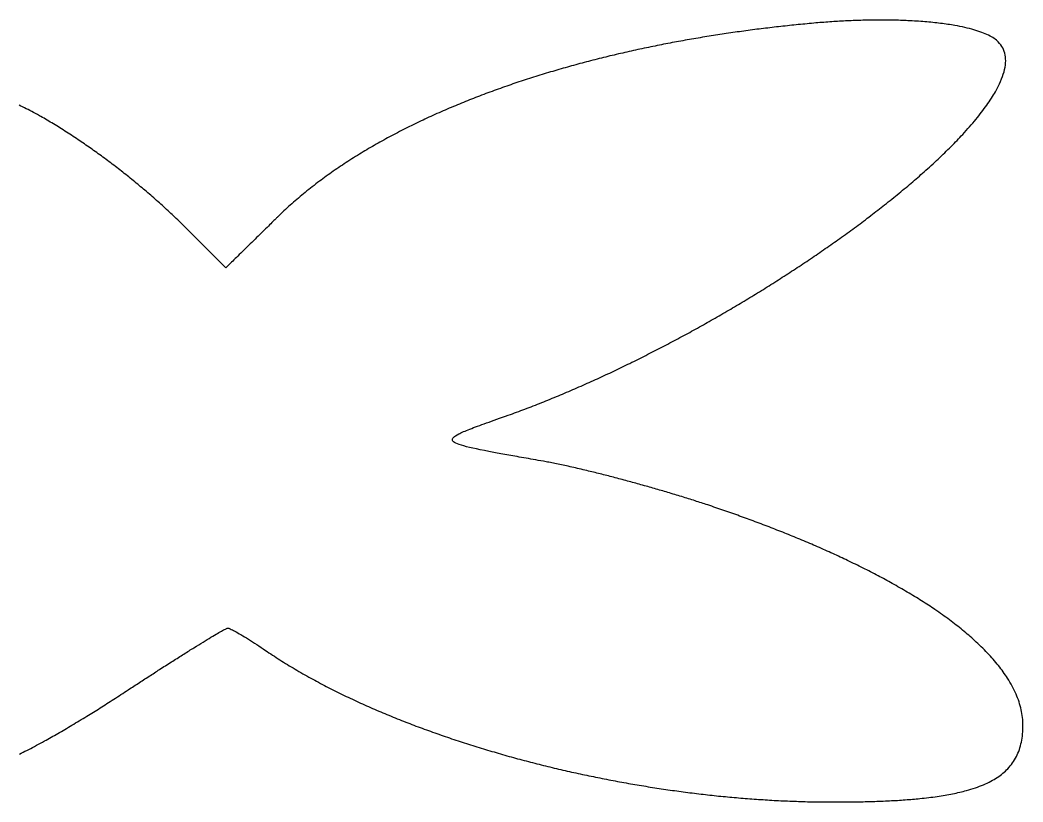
# Model space of a CAD drawing. Extents: x 0.02 to 4.09, y 0.02 to 2.58.
# Drawn here: x 2.036 to 4.089, y 0.978 to 2.578 of the extents above; entities that cross this region are included whole.
import ezdxf

# ---------------------------------------------------------------- set-up
doc = ezdxf.new("R2010")
doc.units = 0
doc.layers.add('LAYER_1', color=7, linetype='CONTINUOUS')

msp = doc.modelspace()

# ---------------------------------------------------------------- linework, layer by layer
at = {"layer": 'LAYER_1', "color": 7}
for points in [[(3.6606, 2.572), (3.6561, 2.5716), (3.6516, 2.5712), (3.6471, 2.5708), (3.6426, 2.5703), (3.638, 2.5699), (3.6335, 2.5694), (3.629, 2.569), (3.6246, 2.5686), (3.6201, 2.5681), (3.6156, 2.5676), (3.6111, 2.5672), (3.6066, 2.5667), (3.6022, 2.5662), (3.5977, 2.5657), (3.5932, 2.5652), (3.5888, 2.5647), (3.5843, 2.5642), (3.5799, 2.5637), (3.5754, 2.5632), (3.571, 2.5627), (3.5666, 2.5621), (3.5622, 2.5616), (3.5577, 2.5611), (3.5533, 2.5605)], [(3.7569, 2.5778), (3.753, 2.5777), (3.7492, 2.5775), (3.7453, 2.5774), (3.7414, 2.5773), (3.7374, 2.5771), (3.7335, 2.5769), (3.7295, 2.5767), (3.7256, 2.5766), (3.7216, 2.5764), (3.7176, 2.5761), (3.7136, 2.5759), (3.7096, 2.5757), (3.7056, 2.5754), (3.7015, 2.5752), (3.6975, 2.5749), (3.6934, 2.5746), (3.6894, 2.5743), (3.6853, 2.574), (3.6812, 2.5737), (3.6771, 2.5734), (3.673, 2.5731), (3.6689, 2.5727), (3.6648, 2.5724), (3.6606, 2.572)], [(3.8534, 2.5771), (3.8496, 2.5773), (3.8458, 2.5775), (3.842, 2.5776), (3.8382, 2.5777), (3.8343, 2.5779), (3.8304, 2.578), (3.8265, 2.5781), (3.8226, 2.5781), (3.8187, 2.5782), (3.8147, 2.5783), (3.8107, 2.5783), (3.8067, 2.5784), (3.8026, 2.5784), (3.7986, 2.5784), (3.7945, 2.5784), (3.7904, 2.5784), (3.7863, 2.5783), (3.7822, 2.5783), (3.778, 2.5782), (3.7738, 2.5782), (3.7696, 2.5781), (3.7654, 2.578), (3.7612, 2.5779), (3.7569, 2.5778)], [(3.9493, 2.5672), (3.9458, 2.5678), (3.9423, 2.5684), (3.9387, 2.569), (3.9351, 2.5695), (3.9314, 2.5701), (3.9277, 2.5706), (3.9239, 2.5711), (3.9201, 2.5716), (3.9163, 2.5721), (3.9124, 2.5725), (3.9084, 2.573), (3.9044, 2.5734), (3.9004, 2.5738), (3.8963, 2.5742), (3.8922, 2.5745), (3.8881, 2.5749), (3.8839, 2.5752), (3.8796, 2.5756), (3.8753, 2.5759), (3.871, 2.5761), (3.8667, 2.5764), (3.8623, 2.5767), (3.8578, 2.5769), (3.8534, 2.5771)], [(4.0384, 2.5337), (4.0365, 2.5355), (4.0344, 2.5372), (4.0322, 2.539), (4.0297, 2.5407), (4.0272, 2.5424), (4.0244, 2.544), (4.0215, 2.5456), (4.0184, 2.5472), (4.0152, 2.5487), (4.0118, 2.5502), (4.0082, 2.5516), (4.0046, 2.5531), (4.0007, 2.5544), (3.9967, 2.5558), (3.9926, 2.5571), (3.9883, 2.5584), (3.9839, 2.5596), (3.9794, 2.5608), (3.9747, 2.562), (3.9698, 2.5631), (3.9649, 2.5642), (3.9598, 2.5652), (3.9546, 2.5663), (3.9493, 2.5672)], [(3.5533, 2.5605), (3.5488, 2.56), (3.5443, 2.5594), (3.5398, 2.5588), (3.5353, 2.5582), (3.5308, 2.5576), (3.5263, 2.557), (3.5218, 2.5564), (3.5174, 2.5558), (3.5129, 2.5552), (3.5084, 2.5546), (3.504, 2.554), (3.4995, 2.5533), (3.4951, 2.5527), (3.4906, 2.5521), (3.4862, 2.5514), (3.4817, 2.5507), (3.4773, 2.5501), (3.4729, 2.5494), (3.4685, 2.5487), (3.4641, 2.5481), (3.4597, 2.5474), (3.4553, 2.5467), (3.4509, 2.546), (3.4465, 2.5453)], [(3.3403, 2.5261), (3.3358, 2.5252), (3.3314, 2.5243), (3.3269, 2.5234), (3.3224, 2.5225), (3.318, 2.5215), (3.3136, 2.5206), (3.3091, 2.5197), (3.3047, 2.5187), (3.3003, 2.5178), (3.2959, 2.5168), (3.2915, 2.5158), (3.2871, 2.5149), (3.2827, 2.5139), (3.2783, 2.5129), (3.2739, 2.5119), (3.2696, 2.5109), (3.2652, 2.5099), (3.2609, 2.5089), (3.2565, 2.5079), (3.2522, 2.5068), (3.2479, 2.5058), (3.2436, 2.5048), (3.2392, 2.5037), (3.2349, 2.5027)], [(3.4465, 2.5453), (3.442, 2.5446), (3.4375, 2.5438), (3.433, 2.5431), (3.4285, 2.5423), (3.4241, 2.5416), (3.4196, 2.5408), (3.4151, 2.5401), (3.4107, 2.5393), (3.4062, 2.5385), (3.4018, 2.5377), (3.3974, 2.5369), (3.3929, 2.5361), (3.3885, 2.5353), (3.3841, 2.5345), (3.3797, 2.5337), (3.3753, 2.5329), (3.3709, 2.5321), (3.3665, 2.5312), (3.3621, 2.5304), (3.3577, 2.5296), (3.3534, 2.5287), (3.349, 2.5278), (3.3447, 2.527), (3.3403, 2.5261)], [(4.0324, 2.4316), (4.0354, 2.4371), (4.0382, 2.4424), (4.0407, 2.4476), (4.0431, 2.4528), (4.0452, 2.4578), (4.0471, 2.4628), (4.0487, 2.4677), (4.0501, 2.4724), (4.0513, 2.4771), (4.0522, 2.4817), (4.0529, 2.4861), (4.0533, 2.4905), (4.0535, 2.4947), (4.0534, 2.4989), (4.0531, 2.5029), (4.0525, 2.5068), (4.0517, 2.5106), (4.0506, 2.5142), (4.0493, 2.5178), (4.0476, 2.5212), (4.0457, 2.5245), (4.0436, 2.5277), (4.0411, 2.5307), (4.0384, 2.5337)], [(3.2349, 2.5027), (3.2305, 2.5016), (3.2261, 2.5005), (3.2216, 2.4994), (3.2172, 2.4983), (3.2128, 2.4972), (3.2084, 2.496), (3.204, 2.4949), (3.1996, 2.4938), (3.1953, 2.4926), (3.1909, 2.4915), (3.1865, 2.4903), (3.1822, 2.4892), (3.1779, 2.488), (3.1735, 2.4868), (3.1692, 2.4856), (3.1649, 2.4845), (3.1606, 2.4833), (3.1563, 2.4821), (3.152, 2.4808), (3.1477, 2.4796), (3.1435, 2.4784), (3.1392, 2.4772), (3.135, 2.4759), (3.1307, 2.4747)], [(3.1307, 2.4747), (3.1263, 2.4734), (3.1219, 2.4721), (3.1176, 2.4708), (3.1132, 2.4695), (3.1088, 2.4682), (3.1045, 2.4668), (3.1001, 2.4655), (3.0958, 2.4641), (3.0915, 2.4628), (3.0872, 2.4614), (3.0829, 2.4601), (3.0786, 2.4587), (3.0743, 2.4573), (3.0701, 2.4559), (3.0658, 2.4545), (3.0616, 2.4531), (3.0573, 2.4517), (3.0531, 2.4503), (3.0489, 2.4489), (3.0447, 2.4475), (3.0405, 2.446), (3.0363, 2.4446), (3.0321, 2.4432), (3.028, 2.4417)], [(3.028, 2.4417), (3.0236, 2.4402), (3.0193, 2.4386), (3.015, 2.4371), (3.0107, 2.4356), (3.0064, 2.434), (3.0021, 2.4324), (2.9979, 2.4309), (2.9936, 2.4293), (2.9894, 2.4277), (2.9851, 2.4261), (2.9809, 2.4245), (2.9767, 2.4229), (2.9725, 2.4213), (2.9683, 2.4197), (2.9642, 2.4181), (2.96, 2.4164), (2.9559, 2.4148), (2.9517, 2.4131), (2.9476, 2.4115), (2.9435, 2.4098), (2.9394, 2.4082), (2.9353, 2.4065), (2.9313, 2.4048), (2.9272, 2.4031)], [(3.9656, 2.3444), (3.9692, 2.3483), (3.9727, 2.3522), (3.9762, 2.3561), (3.9796, 2.3599), (3.9829, 2.3638), (3.9862, 2.3676), (3.9894, 2.3713), (3.9925, 2.3751), (3.9955, 2.3788), (3.9985, 2.3826), (4.0014, 2.3862), (4.0042, 2.3899), (4.007, 2.3935), (4.0097, 2.3971), (4.0123, 2.4007), (4.0148, 2.4043), (4.0173, 2.4078), (4.0197, 2.4113), (4.022, 2.4147), (4.0242, 2.4182), (4.0264, 2.4216), (4.0285, 2.425), (4.0305, 2.4283), (4.0324, 2.4316)], [(2.0756, 2.3826), (2.0717, 2.3847), (2.0678, 2.3869), (2.0639, 2.389), (2.06, 2.391), (2.0562, 2.393), (2.0524, 2.395), (2.0487, 2.3969), (2.045, 2.3988), (2.0413, 2.4006), (2.0376, 2.4024), (2.034, 2.4041)], [(2.9272, 2.4031), (2.923, 2.4013), (2.9187, 2.3995), (2.9145, 2.3977), (2.9103, 2.3959), (2.9061, 2.3941), (2.9019, 2.3923), (2.8977, 2.3905), (2.8936, 2.3886), (2.8894, 2.3868), (2.8853, 2.3849), (2.8812, 2.3831), (2.8771, 2.3812), (2.873, 2.3793), (2.8689, 2.3775), (2.8649, 2.3756), (2.8609, 2.3737), (2.8568, 2.3718), (2.8528, 2.3699), (2.8488, 2.3679), (2.8449, 2.366), (2.8409, 2.3641), (2.8369, 2.3621), (2.833, 2.3602), (2.8291, 2.3582)], [(2.1552, 2.3334), (2.1517, 2.3357), (2.1483, 2.338), (2.1449, 2.3402), (2.1415, 2.3425), (2.1381, 2.3447), (2.1347, 2.3469), (2.1313, 2.3491), (2.1279, 2.3512), (2.1245, 2.3534), (2.1212, 2.3555), (2.1178, 2.3576), (2.1145, 2.3596), (2.1112, 2.3617), (2.1079, 2.3637), (2.1046, 2.3657), (2.1013, 2.3677), (2.098, 2.3696), (2.0948, 2.3716), (2.0916, 2.3735), (2.0883, 2.3753), (2.0851, 2.3772), (2.0819, 2.379), (2.0788, 2.3808), (2.0756, 2.3826)], [(2.8291, 2.3582), (2.8249, 2.3562), (2.8208, 2.3541), (2.8167, 2.352), (2.8126, 2.3499), (2.8086, 2.3478), (2.8045, 2.3457), (2.8005, 2.3435), (2.7965, 2.3414), (2.7925, 2.3392), (2.7885, 2.3371), (2.7845, 2.3349), (2.7806, 2.3328), (2.7767, 2.3306), (2.7727, 2.3284), (2.7688, 2.3262), (2.765, 2.324), (2.7611, 2.3218), (2.7573, 2.3196), (2.7534, 2.3174), (2.7496, 2.3152), (2.7459, 2.3129), (2.7421, 2.3107), (2.7383, 2.3084), (2.7346, 2.3062)], [(3.8866, 2.2676), (3.8903, 2.2709), (3.894, 2.2742), (3.8976, 2.2775), (3.9012, 2.2808), (3.9048, 2.2841), (3.9083, 2.2874), (3.9118, 2.2906), (3.9153, 2.2939), (3.9187, 2.2971), (3.9221, 2.3003), (3.9255, 2.3036), (3.9288, 2.3068), (3.932, 2.31), (3.9353, 2.3131), (3.9385, 2.3163), (3.9417, 2.3195), (3.9448, 2.3226), (3.9479, 2.3258), (3.9509, 2.3289), (3.9539, 2.332), (3.9569, 2.3351), (3.9598, 2.3382), (3.9627, 2.3413), (3.9656, 2.3444)], [(2.2311, 2.2787), (2.2279, 2.2811), (2.2248, 2.2835), (2.2216, 2.2859), (2.2184, 2.2883), (2.2152, 2.2907), (2.2121, 2.2931), (2.2089, 2.2954), (2.2057, 2.2978), (2.2025, 2.3001), (2.1994, 2.3024), (2.1962, 2.3047), (2.193, 2.307), (2.1899, 2.3093), (2.1867, 2.3115), (2.1835, 2.3138), (2.1804, 2.316), (2.1772, 2.3182), (2.174, 2.3204), (2.1709, 2.3226), (2.1677, 2.3248), (2.1646, 2.327), (2.1614, 2.3291), (2.1583, 2.3313), (2.1552, 2.3334)], [(2.7346, 2.3062), (2.7306, 2.3037), (2.7267, 2.3013), (2.7228, 2.2989), (2.7189, 2.2964), (2.715, 2.294), (2.7111, 2.2915), (2.7073, 2.289), (2.7035, 2.2865), (2.6997, 2.284), (2.6959, 2.2816), (2.6921, 2.279), (2.6884, 2.2765), (2.6847, 2.274), (2.681, 2.2715), (2.6773, 2.2689), (2.6737, 2.2664), (2.67, 2.2638), (2.6664, 2.2612), (2.6628, 2.2587), (2.6593, 2.2561), (2.6557, 2.2535), (2.6522, 2.2509), (2.6487, 2.2483), (2.6452, 2.2457)], [(2.3036, 2.2197), (2.3007, 2.2222), (2.2978, 2.2247), (2.2948, 2.2273), (2.2918, 2.2298), (2.2889, 2.2323), (2.2859, 2.2348), (2.2829, 2.2373), (2.2799, 2.2398), (2.2769, 2.2423), (2.2739, 2.2448), (2.2708, 2.2472), (2.2678, 2.2497), (2.2648, 2.2522), (2.2617, 2.2546), (2.2587, 2.2571), (2.2557, 2.2595), (2.2526, 2.2619), (2.2495, 2.2644), (2.2465, 2.2668), (2.2434, 2.2692), (2.2403, 2.2716), (2.2373, 2.274), (2.2342, 2.2763), (2.2311, 2.2787)], [(3.802, 2.1971), (3.8058, 2.2001), (3.8096, 2.2031), (3.8133, 2.2061), (3.817, 2.209), (3.8207, 2.212), (3.8244, 2.215), (3.8281, 2.2179), (3.8317, 2.2209), (3.8353, 2.2239), (3.8389, 2.2268), (3.8425, 2.2298), (3.846, 2.2327), (3.8495, 2.2356), (3.853, 2.2386), (3.8565, 2.2415), (3.8599, 2.2444), (3.8634, 2.2474), (3.8668, 2.2503), (3.8701, 2.2532), (3.8735, 2.2561), (3.8768, 2.259), (3.8801, 2.2619), (3.8834, 2.2648), (3.8866, 2.2676)], [(2.6452, 2.2457), (2.6415, 2.2428), (2.6379, 2.24), (2.6342, 2.2372), (2.6306, 2.2343), (2.627, 2.2315), (2.6234, 2.2286), (2.6198, 2.2257), (2.6163, 2.2228), (2.6128, 2.2199), (2.6093, 2.217), (2.6059, 2.2141), (2.6024, 2.2112), (2.599, 2.2083), (2.5957, 2.2053), (2.5923, 2.2024), (2.589, 2.1994), (2.5857, 2.1965), (2.5824, 2.1935), (2.5792, 2.1905), (2.576, 2.1875), (2.5728, 2.1845), (2.5696, 2.1815), (2.5665, 2.1784), (2.5634, 2.1754)], [(2.3723, 2.1561), (2.3696, 2.1587), (2.3669, 2.1614), (2.3642, 2.1641), (2.3615, 2.1667), (2.3587, 2.1694), (2.3559, 2.1721), (2.3532, 2.1747), (2.3504, 2.1774), (2.3476, 2.18), (2.3447, 2.1827), (2.3419, 2.1854), (2.339, 2.188), (2.3361, 2.1907), (2.3333, 2.1933), (2.3304, 2.196), (2.3274, 2.1986), (2.3245, 2.2013), (2.3216, 2.2039), (2.3186, 2.2065), (2.3156, 2.2092), (2.3127, 2.2118), (2.3097, 2.2144), (2.3067, 2.217), (2.3036, 2.2197)], [(3.7138, 2.1312), (3.7177, 2.1339), (3.7215, 2.1367), (3.7254, 2.1394), (3.7292, 2.1422), (3.733, 2.1449), (3.7368, 2.1477), (3.7405, 2.1505), (3.7443, 2.1532), (3.748, 2.156), (3.7517, 2.1587), (3.7554, 2.1615), (3.7591, 2.1642), (3.7628, 2.167), (3.7664, 2.1697), (3.7701, 2.1725), (3.7737, 2.1752), (3.7773, 2.178), (3.7809, 2.1807), (3.7844, 2.1835), (3.788, 2.1862), (3.7915, 2.1889), (3.795, 2.1917), (3.7985, 2.1944), (3.802, 2.1971)], [(2.4148, 2.1136), (2.4121, 2.1163), (2.4095, 2.1189), (2.4068, 2.1215), (2.4042, 2.1241), (2.4017, 2.1267), (2.3992, 2.1292), (2.3967, 2.1317), (2.3943, 2.1341), (2.392, 2.1364), (2.3897, 2.1386), (2.3876, 2.1408), (2.3855, 2.1428), (2.3836, 2.1447), (2.3818, 2.1466), (2.3801, 2.1482), (2.3786, 2.1498), (2.3772, 2.1512), (2.3759, 2.1524), (2.3748, 2.1535), (2.3739, 2.1544), (2.3732, 2.1551), (2.3727, 2.1556), (2.3724, 2.156), (2.3723, 2.1561)], [(2.5103, 2.1233), (2.507, 2.12), (2.5037, 2.1168), (2.5004, 2.1136), (2.4972, 2.1104), (2.494, 2.1072), (2.4909, 2.1041), (2.4878, 2.1011), (2.4848, 2.0982), (2.4819, 2.0953), (2.4791, 2.0926), (2.4764, 2.09), (2.4739, 2.0874), (2.4714, 2.0851), (2.4692, 2.0828), (2.4671, 2.0808), (2.4651, 2.0789), (2.4634, 2.0772), (2.4618, 2.0756), (2.4605, 2.0743), (2.4594, 2.0732), (2.4585, 2.0723), (2.4578, 2.0717), (2.4574, 2.0713), (2.4573, 2.0711)], [(3.623, 2.0689), (3.6269, 2.0715), (3.6308, 2.0741), (3.6347, 2.0767), (3.6386, 2.0793), (3.6424, 2.0819), (3.6463, 2.0844), (3.6502, 2.087), (3.654, 2.0896), (3.6578, 2.0922), (3.6617, 2.0948), (3.6655, 2.0974), (3.6693, 2.1), (3.673, 2.1026), (3.6768, 2.1052), (3.6806, 2.1078), (3.6843, 2.1104), (3.6881, 2.113), (3.6918, 2.1156), (3.6955, 2.1182), (3.6992, 2.1208), (3.7029, 2.1234), (3.7065, 2.126), (3.7102, 2.1286), (3.7138, 2.1312)], [(2.4573, 2.0711), (2.4572, 2.0713), (2.4568, 2.0716), (2.4563, 2.0721), (2.4556, 2.0728), (2.4547, 2.0737), (2.4536, 2.0748), (2.4524, 2.076), (2.451, 2.0774), (2.4494, 2.079), (2.4477, 2.0807), (2.4459, 2.0825), (2.444, 2.0844), (2.4419, 2.0865), (2.4398, 2.0886), (2.4376, 2.0908), (2.4352, 2.0932), (2.4328, 2.0956), (2.4304, 2.098), (2.4279, 2.1005), (2.4253, 2.1031), (2.4227, 2.1057), (2.4201, 2.1083), (2.4174, 2.111), (2.4148, 2.1136)], [(3.5298, 2.0101), (3.5338, 2.0126), (3.5378, 2.015), (3.5417, 2.0174), (3.5457, 2.0198), (3.5496, 2.0223), (3.5536, 2.0247), (3.5575, 2.0271), (3.5614, 2.0296), (3.5653, 2.032), (3.5692, 2.0345), (3.5731, 2.0369), (3.577, 2.0394), (3.5809, 2.0418), (3.5848, 2.0443), (3.5886, 2.0467), (3.5925, 2.0492), (3.5963, 2.0517), (3.6002, 2.0541), (3.604, 2.0566), (3.6078, 2.0591), (3.6116, 2.0615), (3.6154, 2.064), (3.6192, 2.0665), (3.623, 2.0689)], [(3.4347, 1.9546), (3.4388, 1.9569), (3.4428, 1.9592), (3.4468, 1.9614), (3.4508, 1.9637), (3.4548, 1.966), (3.4588, 1.9683), (3.4628, 1.9706), (3.4668, 1.9729), (3.4708, 1.9752), (3.4748, 1.9775), (3.4788, 1.9798), (3.4827, 1.9821), (3.4867, 1.9844), (3.4906, 1.9867), (3.4946, 1.9891), (3.4985, 1.9914), (3.5025, 1.9937), (3.5064, 1.9961), (3.5103, 1.9984), (3.5142, 2.0007), (3.5182, 2.0031), (3.5221, 2.0054), (3.526, 2.0078), (3.5298, 2.0101)], [(3.3377, 1.9025), (3.3418, 1.9046), (3.3459, 1.9067), (3.35, 1.9088), (3.354, 1.9109), (3.3581, 1.9131), (3.3622, 1.9152), (3.3662, 1.9173), (3.3703, 1.9195), (3.3744, 1.9217), (3.3784, 1.9238), (3.3825, 1.926), (3.3865, 1.9282), (3.3905, 1.9303), (3.3946, 1.9325), (3.3986, 1.9347), (3.4026, 1.9369), (3.4067, 1.9391), (3.4107, 1.9413), (3.4147, 1.9435), (3.4187, 1.9457), (3.4227, 1.9479), (3.4267, 1.9502), (3.4307, 1.9524), (3.4347, 1.9546)], [(3.2389, 1.8539), (3.243, 1.8558), (3.2471, 1.8578), (3.2513, 1.8597), (3.2554, 1.8617), (3.2595, 1.8637), (3.2637, 1.8656), (3.2678, 1.8676), (3.2719, 1.8696), (3.2761, 1.8716), (3.2802, 1.8736), (3.2843, 1.8756), (3.2884, 1.8777), (3.2925, 1.8797), (3.2967, 1.8817), (3.3008, 1.8838), (3.3049, 1.8858), (3.309, 1.8879), (3.3131, 1.8899), (3.3172, 1.892), (3.3213, 1.8941), (3.3254, 1.8962), (3.3295, 1.8983), (3.3336, 1.9004), (3.3377, 1.9025)], [(3.1381, 1.8093), (3.1423, 1.8111), (3.1465, 1.8128), (3.1507, 1.8146), (3.1549, 1.8164), (3.1591, 1.8182), (3.1633, 1.82), (3.1675, 1.8218), (3.1717, 1.8236), (3.1759, 1.8254), (3.1801, 1.8273), (3.1843, 1.8291), (3.1885, 1.831), (3.1927, 1.8328), (3.1969, 1.8347), (3.2011, 1.8366), (3.2053, 1.8385), (3.2095, 1.8404), (3.2137, 1.8423), (3.2179, 1.8442), (3.2221, 1.8461), (3.2263, 1.848), (3.2305, 1.85), (3.2347, 1.8519), (3.2389, 1.8539)], [(3.0355, 1.7695), (3.0397, 1.771), (3.044, 1.7725), (3.0482, 1.7741), (3.0525, 1.7757), (3.0567, 1.7772), (3.061, 1.7788), (3.0652, 1.7804), (3.0695, 1.782), (3.0738, 1.7836), (3.0781, 1.7853), (3.0823, 1.7869), (3.0866, 1.7886), (3.0909, 1.7903), (3.0952, 1.7919), (3.0995, 1.7936), (3.1038, 1.7953), (3.108, 1.797), (3.1123, 1.7988), (3.1166, 1.8005), (3.1209, 1.8022), (3.1252, 1.804), (3.1295, 1.8058), (3.1338, 1.8075), (3.1381, 1.8093)], [(2.9339, 1.7311), (2.9362, 1.7322), (2.9386, 1.7334), (2.9412, 1.7346), (2.944, 1.7358), (2.947, 1.7371), (2.9502, 1.7384), (2.9535, 1.7397), (2.957, 1.7411), (2.9607, 1.7425), (2.9645, 1.744), (2.9685, 1.7455), (2.9727, 1.747), (2.977, 1.7486), (2.9816, 1.7502), (2.9862, 1.7519), (2.9911, 1.7536), (2.9961, 1.7554), (3.0012, 1.7573), (3.0065, 1.7592), (3.012, 1.7611), (3.0176, 1.7631), (3.0234, 1.7652), (3.0294, 1.7673), (3.0355, 1.7695)], [(3.0057, 1.6933), (2.9958, 1.6952), (2.9866, 1.6969), (2.978, 1.6987), (2.9701, 1.7003), (2.9627, 1.7019), (2.956, 1.7035), (2.9499, 1.705), (2.9443, 1.7065), (2.9394, 1.7079), (2.9351, 1.7094), (2.9314, 1.7108), (2.9282, 1.7122), (2.9256, 1.7136), (2.9236, 1.715), (2.9222, 1.7165), (2.9213, 1.7179), (2.921, 1.7194), (2.9213, 1.7209), (2.922, 1.7225), (2.9233, 1.7241), (2.9252, 1.7257), (2.9276, 1.7274), (2.9305, 1.7292), (2.9339, 1.7311)], [(3.1127, 1.6741), (3.1073, 1.6751), (3.102, 1.676), (3.0968, 1.6769), (3.0916, 1.6778), (3.0866, 1.6787), (3.0816, 1.6796), (3.0767, 1.6805), (3.0719, 1.6814), (3.0672, 1.6822), (3.0625, 1.683), (3.058, 1.6838), (3.0535, 1.6846), (3.0491, 1.6854), (3.0447, 1.6862), (3.0405, 1.687), (3.0363, 1.6877), (3.0322, 1.6884), (3.0282, 1.6892), (3.0242, 1.6899), (3.0204, 1.6906), (3.0166, 1.6913), (3.0129, 1.692), (3.0093, 1.6926), (3.0057, 1.6933)], [(3.1964, 1.656), (3.1924, 1.657), (3.1885, 1.6579), (3.1846, 1.6588), (3.1807, 1.6597), (3.1769, 1.6606), (3.1731, 1.6615), (3.1693, 1.6624), (3.1656, 1.6632), (3.1619, 1.664), (3.1583, 1.6648), (3.1547, 1.6656), (3.1511, 1.6664), (3.1476, 1.6672), (3.1442, 1.6679), (3.1408, 1.6686), (3.1374, 1.6693), (3.1341, 1.67), (3.1309, 1.6706), (3.1277, 1.6713), (3.1246, 1.6719), (3.1215, 1.6725), (3.1185, 1.673), (3.1155, 1.6736), (3.1127, 1.6741)], [(3.2794, 1.6347), (3.2758, 1.6357), (3.2723, 1.6367), (3.2687, 1.6376), (3.2651, 1.6386), (3.2616, 1.6395), (3.258, 1.6404), (3.2545, 1.6414), (3.2509, 1.6423), (3.2474, 1.6432), (3.2439, 1.6441), (3.2404, 1.645), (3.2369, 1.6459), (3.2335, 1.6468), (3.23, 1.6477), (3.2266, 1.6486), (3.2232, 1.6494), (3.2198, 1.6503), (3.2164, 1.6511), (3.213, 1.652), (3.2096, 1.6528), (3.2063, 1.6536), (3.203, 1.6544), (3.1997, 1.6552), (3.1964, 1.656)], [(3.3618, 1.6113), (3.3585, 1.6123), (3.3551, 1.6133), (3.3517, 1.6143), (3.3483, 1.6153), (3.3448, 1.6163), (3.3414, 1.6173), (3.338, 1.6183), (3.3346, 1.6193), (3.3311, 1.6203), (3.3277, 1.6213), (3.3242, 1.6223), (3.3208, 1.6233), (3.3173, 1.6242), (3.3139, 1.6252), (3.3104, 1.6262), (3.307, 1.6271), (3.3035, 1.6281), (3.3001, 1.6291), (3.2966, 1.63), (3.2932, 1.631), (3.2897, 1.6319), (3.2863, 1.6329), (3.2828, 1.6338), (3.2794, 1.6347)], [(3.4436, 1.5857), (3.4405, 1.5867), (3.4373, 1.5878), (3.4341, 1.5888), (3.4308, 1.5899), (3.4276, 1.591), (3.4243, 1.592), (3.421, 1.5931), (3.4177, 1.5942), (3.4143, 1.5952), (3.4109, 1.5963), (3.4075, 1.5974), (3.4041, 1.5984), (3.4007, 1.5995), (3.3972, 1.6006), (3.3938, 1.6017), (3.3903, 1.6027), (3.3868, 1.6038), (3.3833, 1.6049), (3.3797, 1.606), (3.3762, 1.607), (3.3726, 1.6081), (3.369, 1.6092), (3.3654, 1.6103), (3.3618, 1.6113)], [(3.5405, 1.5515), (3.5366, 1.553), (3.5327, 1.5544), (3.5288, 1.5558), (3.5248, 1.5573), (3.5209, 1.5587), (3.5169, 1.5602), (3.513, 1.5616), (3.509, 1.563), (3.505, 1.5645), (3.501, 1.5659), (3.497, 1.5673), (3.4929, 1.5687), (3.4889, 1.5702), (3.4848, 1.5716), (3.4808, 1.573), (3.4767, 1.5744), (3.4726, 1.5758), (3.4685, 1.5772), (3.4644, 1.5787), (3.4602, 1.5801), (3.4561, 1.5815), (3.4519, 1.5829), (3.4478, 1.5843), (3.4436, 1.5857)], [(3.6361, 1.5139), (3.6323, 1.5155), (3.6284, 1.517), (3.6246, 1.5186), (3.6207, 1.5202), (3.6168, 1.5218), (3.6129, 1.5234), (3.609, 1.525), (3.6051, 1.5265), (3.6012, 1.5281), (3.5972, 1.5297), (3.5933, 1.5313), (3.5893, 1.5328), (3.5853, 1.5344), (3.5813, 1.536), (3.5773, 1.5375), (3.5733, 1.5391), (3.5692, 1.5407), (3.5652, 1.5422), (3.5611, 1.5438), (3.557, 1.5453), (3.5529, 1.5469), (3.5488, 1.5484), (3.5446, 1.55), (3.5405, 1.5515)], [(3.7299, 1.4721), (3.7262, 1.4738), (3.7225, 1.4756), (3.7187, 1.4773), (3.7149, 1.4791), (3.7112, 1.4809), (3.7074, 1.4826), (3.7035, 1.4844), (3.6997, 1.4861), (3.6959, 1.4879), (3.692, 1.4896), (3.6881, 1.4914), (3.6842, 1.4931), (3.6803, 1.4948), (3.6764, 1.4966), (3.6724, 1.4983), (3.6684, 1.5001), (3.6645, 1.5018), (3.6604, 1.5035), (3.6564, 1.5052), (3.6524, 1.507), (3.6483, 1.5087), (3.6443, 1.5104), (3.6402, 1.5121), (3.6361, 1.5139)], [(3.8213, 1.4251), (3.8177, 1.4271), (3.8141, 1.429), (3.8105, 1.431), (3.8069, 1.433), (3.8032, 1.4349), (3.7996, 1.4369), (3.7959, 1.4389), (3.7922, 1.4408), (3.7884, 1.4428), (3.7847, 1.4448), (3.7809, 1.4467), (3.7771, 1.4487), (3.7733, 1.4506), (3.7695, 1.4526), (3.7656, 1.4546), (3.7617, 1.4565), (3.7578, 1.4585), (3.7539, 1.4604), (3.7499, 1.4624), (3.746, 1.4643), (3.742, 1.4662), (3.738, 1.4682), (3.7339, 1.4701), (3.7299, 1.4721)], [(3.9088, 1.3714), (3.9055, 1.3737), (3.9021, 1.3759), (3.8987, 1.3782), (3.8953, 1.3804), (3.8919, 1.3827), (3.8884, 1.3849), (3.8849, 1.3871), (3.8814, 1.3894), (3.8779, 1.3916), (3.8743, 1.3939), (3.8707, 1.3961), (3.867, 1.3983), (3.8634, 1.4006), (3.8597, 1.4028), (3.856, 1.4051), (3.8522, 1.4073), (3.8485, 1.4095), (3.8446, 1.4117), (3.8408, 1.414), (3.837, 1.4162), (3.8331, 1.4184), (3.8292, 1.4206), (3.8252, 1.4229), (3.8213, 1.4251)], [(3.9898, 1.3084), (3.9869, 1.311), (3.9839, 1.3136), (3.9809, 1.3163), (3.9779, 1.3189), (3.9748, 1.3215), (3.9717, 1.3242), (3.9686, 1.3268), (3.9654, 1.3294), (3.9621, 1.332), (3.9588, 1.3347), (3.9555, 1.3373), (3.9522, 1.3399), (3.9488, 1.3426), (3.9453, 1.3452), (3.9419, 1.3478), (3.9383, 1.3504), (3.9348, 1.3531), (3.9312, 1.3557), (3.9276, 1.3583), (3.9239, 1.3609), (3.9202, 1.3636), (3.9164, 1.3662), (3.9126, 1.3688), (3.9088, 1.3714)], [(2.3921, 1.2935), (2.3969, 1.2965), (2.4017, 1.2994), (2.4063, 1.3023), (2.4107, 1.305), (2.415, 1.3076), (2.4191, 1.3101), (2.4231, 1.3125), (2.4269, 1.3148), (2.4305, 1.317), (2.434, 1.319), (2.4372, 1.321), (2.4403, 1.3228), (2.4432, 1.3244), (2.4459, 1.326), (2.4484, 1.3274), (2.4507, 1.3286), (2.4528, 1.3298), (2.4546, 1.3308), (2.4563, 1.3316), (2.4577, 1.3323), (2.4589, 1.3329), (2.4599, 1.3332), (2.4607, 1.3335), (2.4612, 1.3336)], [(2.4612, 1.3336), (2.4621, 1.3335), (2.4632, 1.3332), (2.4647, 1.3326), (2.4664, 1.3319), (2.4684, 1.331), (2.4706, 1.33), (2.4731, 1.3287), (2.4757, 1.3273), (2.4786, 1.3258), (2.4817, 1.3241), (2.4849, 1.3222), (2.4883, 1.3202), (2.4919, 1.3181), (2.4956, 1.3158), (2.4995, 1.3135), (2.5035, 1.311), (2.5076, 1.3084), (2.5117, 1.3057), (2.516, 1.303), (2.5204, 1.3001), (2.5248, 1.2972), (2.5293, 1.2942), (2.5338, 1.2912), (2.5384, 1.2881)], [(2.3245, 1.2507), (2.3276, 1.2527), (2.3307, 1.2547), (2.3337, 1.2566), (2.3368, 1.2586), (2.3398, 1.2605), (2.3428, 1.2624), (2.3458, 1.2643), (2.3487, 1.2662), (2.3516, 1.268), (2.3545, 1.2699), (2.3574, 1.2717), (2.3602, 1.2735), (2.3631, 1.2753), (2.3658, 1.277), (2.3686, 1.2788), (2.3713, 1.2805), (2.374, 1.2822), (2.3767, 1.2839), (2.3793, 1.2855), (2.382, 1.2872), (2.3845, 1.2888), (2.3871, 1.2904), (2.3896, 1.2919), (2.3921, 1.2935)], [(4.0572, 1.2312), (4.0551, 1.2344), (4.0529, 1.2376), (4.0507, 1.2408), (4.0485, 1.244), (4.0461, 1.2472), (4.0437, 1.2504), (4.0413, 1.2536), (4.0387, 1.2568), (4.0361, 1.26), (4.0335, 1.2632), (4.0308, 1.2664), (4.028, 1.2697), (4.0252, 1.2729), (4.0223, 1.2761), (4.0193, 1.2793), (4.0163, 1.2826), (4.0132, 1.2858), (4.01, 1.289), (4.0068, 1.2922), (4.0035, 1.2955), (4.0002, 1.2987), (3.9968, 1.3019), (3.9933, 1.3051), (3.9898, 1.3084)], [(2.5384, 1.2881), (2.542, 1.2856), (2.5456, 1.2832), (2.5492, 1.2807), (2.5529, 1.2783), (2.5566, 1.2759), (2.5603, 1.2734), (2.5641, 1.271), (2.5679, 1.2686), (2.5717, 1.2662), (2.5755, 1.2638), (2.5793, 1.2614), (2.5832, 1.2591), (2.5871, 1.2567), (2.591, 1.2543), (2.595, 1.252), (2.5989, 1.2496), (2.6029, 1.2473), (2.6069, 1.2449), (2.611, 1.2426), (2.615, 1.2403), (2.6191, 1.2379), (2.6232, 1.2356), (2.6273, 1.2333), (2.6315, 1.231)], [(2.2574, 1.2072), (2.2603, 1.2091), (2.2632, 1.211), (2.2661, 1.2129), (2.2689, 1.2147), (2.2718, 1.2166), (2.2747, 1.2185), (2.2776, 1.2204), (2.2804, 1.2222), (2.2833, 1.2241), (2.2861, 1.2259), (2.2889, 1.2277), (2.2917, 1.2296), (2.2945, 1.2314), (2.2973, 1.2332), (2.3001, 1.235), (2.3028, 1.2368), (2.3056, 1.2385), (2.3083, 1.2403), (2.3111, 1.2421), (2.3138, 1.2438), (2.3165, 1.2455), (2.3191, 1.2473), (2.3218, 1.249), (2.3245, 1.2507)], [(2.6315, 1.231), (2.6353, 1.2289), (2.6392, 1.2268), (2.6431, 1.2247), (2.647, 1.2226), (2.651, 1.2205), (2.6549, 1.2184), (2.6589, 1.2164), (2.6629, 1.2143), (2.6669, 1.2122), (2.6709, 1.2102), (2.675, 1.2081), (2.679, 1.2061), (2.6831, 1.204), (2.6872, 1.202), (2.6913, 1.2), (2.6955, 1.1979), (2.6996, 1.1959), (2.7038, 1.1939), (2.7079, 1.1919), (2.7121, 1.1899), (2.7164, 1.188), (2.7206, 1.186), (2.7248, 1.184), (2.7291, 1.1821)], [(4.0888, 1.1349), (4.0888, 1.1388), (4.0886, 1.1428), (4.0883, 1.1467), (4.0879, 1.1507), (4.0874, 1.1546), (4.0868, 1.1586), (4.0861, 1.1626), (4.0853, 1.1665), (4.0843, 1.1705), (4.0833, 1.1745), (4.0821, 1.1785), (4.0808, 1.1825), (4.0795, 1.1866), (4.078, 1.1906), (4.0764, 1.1946), (4.0747, 1.1987), (4.0728, 1.2027), (4.0709, 1.2068), (4.0689, 1.2108), (4.0668, 1.2149), (4.0645, 1.2189), (4.0622, 1.223), (4.0597, 1.2271), (4.0572, 1.2312)], [(2.1728, 1.1533), (2.1761, 1.1554), (2.1794, 1.1574), (2.1828, 1.1595), (2.1861, 1.1616), (2.1895, 1.1637), (2.1929, 1.1659), (2.1964, 1.168), (2.1998, 1.1702), (2.2033, 1.1723), (2.2067, 1.1745), (2.2102, 1.1768), (2.2137, 1.179), (2.2173, 1.1812), (2.2208, 1.1835), (2.2244, 1.1858), (2.228, 1.1881), (2.2316, 1.1904), (2.2352, 1.1928), (2.2389, 1.1951), (2.2425, 1.1975), (2.2462, 1.1999), (2.2499, 1.2023), (2.2536, 1.2047), (2.2574, 1.2072)], [(2.7291, 1.1821), (2.7331, 1.1802), (2.7372, 1.1784), (2.7413, 1.1765), (2.7453, 1.1747), (2.7494, 1.1729), (2.7535, 1.1711), (2.7577, 1.1693), (2.7618, 1.1675), (2.766, 1.1657), (2.7701, 1.1639), (2.7743, 1.1621), (2.7785, 1.1604), (2.7827, 1.1586), (2.7869, 1.1568), (2.7911, 1.1551), (2.7954, 1.1533), (2.7996, 1.1516), (2.8039, 1.1499), (2.8082, 1.1482), (2.8125, 1.1464), (2.8168, 1.1447), (2.8211, 1.143), (2.8254, 1.1413), (2.8298, 1.1396)], [(2.0863, 1.1026), (2.0896, 1.1045), (2.0929, 1.1063), (2.0963, 1.1082), (2.0997, 1.1101), (2.1031, 1.1121), (2.1066, 1.114), (2.11, 1.116), (2.1135, 1.118), (2.117, 1.12), (2.1206, 1.1221), (2.1241, 1.1242), (2.1277, 1.1263), (2.1313, 1.1284), (2.135, 1.1305), (2.1387, 1.1327), (2.1423, 1.1349), (2.1461, 1.1371), (2.1498, 1.1394), (2.1536, 1.1416), (2.1574, 1.1439), (2.1612, 1.1462), (2.165, 1.1486), (2.1689, 1.1509), (2.1728, 1.1533)], [(2.8298, 1.1396), (2.8339, 1.138), (2.8381, 1.1364), (2.8423, 1.1348), (2.8465, 1.1332), (2.8507, 1.1317), (2.8549, 1.1301), (2.8592, 1.1285), (2.8634, 1.127), (2.8677, 1.1254), (2.8719, 1.1238), (2.8762, 1.1223), (2.8805, 1.1208), (2.8848, 1.1192), (2.8891, 1.1177), (2.8934, 1.1162), (2.8977, 1.1147), (2.902, 1.1132), (2.9064, 1.1117), (2.9107, 1.1102), (2.9151, 1.1087), (2.9195, 1.1072), (2.9238, 1.1058), (2.9282, 1.1043), (2.9326, 1.1029)], [(4.0578, 1.0457), (4.0604, 1.0486), (4.063, 1.0516), (4.0654, 1.0546), (4.0676, 1.0577), (4.0698, 1.0608), (4.0718, 1.064), (4.0737, 1.0673), (4.0755, 1.0707), (4.0772, 1.0742), (4.0787, 1.0777), (4.0802, 1.0813), (4.0815, 1.0849), (4.0827, 1.0887), (4.0838, 1.0925), (4.0848, 1.0964), (4.0856, 1.1003), (4.0864, 1.1044), (4.0871, 1.1085), (4.0876, 1.1127), (4.0881, 1.117), (4.0884, 1.1213), (4.0886, 1.1258), (4.0888, 1.1303), (4.0888, 1.1349)], [(2.0349, 1.0757), (2.0386, 1.0776), (2.0423, 1.0794), (2.0461, 1.0814), (2.05, 1.0833), (2.0539, 1.0853), (2.0578, 1.0873), (2.0617, 1.0894), (2.0657, 1.0915), (2.0697, 1.0937), (2.0738, 1.0959), (2.0779, 1.0981), (2.0821, 1.1003), (2.0863, 1.1026)], [(2.9326, 1.1029), (2.9369, 1.1015), (2.9412, 1.1001), (2.9454, 1.0987), (2.9497, 1.0973), (2.954, 1.0959), (2.9583, 1.0946), (2.9627, 1.0932), (2.967, 1.0918), (2.9713, 1.0905), (2.9757, 1.0892), (2.98, 1.0878), (2.9844, 1.0865), (2.9887, 1.0852), (2.9931, 1.0839), (2.9975, 1.0826), (3.0018, 1.0813), (3.0062, 1.08), (3.0106, 1.0787), (3.015, 1.0774), (3.0194, 1.0761), (3.0239, 1.0749), (3.0283, 1.0736), (3.0327, 1.0724), (3.0371, 1.0711)], [(3.0371, 1.0711), (3.0415, 1.0699), (3.0458, 1.0687), (3.0502, 1.0675), (3.0546, 1.0663), (3.0589, 1.0652), (3.0633, 1.064), (3.0677, 1.0628), (3.0721, 1.0617), (3.0765, 1.0605), (3.0809, 1.0594), (3.0853, 1.0582), (3.0897, 1.0571), (3.0941, 1.056), (3.0985, 1.0548), (3.1029, 1.0537), (3.1074, 1.0526), (3.1118, 1.0515), (3.1162, 1.0505), (3.1207, 1.0494), (3.1251, 1.0483), (3.1296, 1.0472), (3.134, 1.0462), (3.1385, 1.0451), (3.143, 1.0441)], [(3.143, 1.0441), (3.1474, 1.043), (3.1518, 1.042), (3.1562, 1.041), (3.1606, 1.04), (3.1651, 1.039), (3.1695, 1.038), (3.1739, 1.0371), (3.1784, 1.0361), (3.1828, 1.0351), (3.1873, 1.0342), (3.1917, 1.0332), (3.1962, 1.0323), (3.2006, 1.0313), (3.2051, 1.0304), (3.2096, 1.0295), (3.214, 1.0286), (3.2185, 1.0277), (3.223, 1.0268), (3.2275, 1.0259), (3.2319, 1.025), (3.2364, 1.0241), (3.2409, 1.0232), (3.2454, 1.0224), (3.2499, 1.0215)], [(3.9731, 1.0011), (3.9778, 1.0025), (3.9825, 1.0039), (3.987, 1.0053), (3.9915, 1.0068), (3.9958, 1.0083), (4, 1.0098), (4.0041, 1.0114), (4.0081, 1.0131), (4.0119, 1.0148), (4.0157, 1.0165), (4.0194, 1.0183), (4.0229, 1.0201), (4.0264, 1.022), (4.0298, 1.0239), (4.033, 1.0259), (4.0362, 1.0279), (4.0392, 1.03), (4.0421, 1.0321), (4.045, 1.0342), (4.0477, 1.0364), (4.0504, 1.0387), (4.053, 1.041), (4.0554, 1.0433), (4.0578, 1.0457)], [(3.2499, 1.0215), (3.2543, 1.0207), (3.2588, 1.0198), (3.2633, 1.019), (3.2678, 1.0182), (3.2722, 1.0174), (3.2767, 1.0166), (3.2812, 1.0158), (3.2857, 1.015), (3.2902, 1.0142), (3.2946, 1.0134), (3.2991, 1.0127), (3.3036, 1.0119), (3.3081, 1.0112), (3.3126, 1.0104), (3.3171, 1.0097), (3.3216, 1.009), (3.3261, 1.0083), (3.3306, 1.0075), (3.3351, 1.0068), (3.3396, 1.0061), (3.3441, 1.0055), (3.3486, 1.0048), (3.3531, 1.0041), (3.3576, 1.0034)], [(3.3576, 1.0034), (3.3621, 1.0028), (3.3666, 1.0021), (3.3712, 1.0015), (3.3757, 1.0009), (3.3802, 1.0002), (3.3847, 0.9996), (3.3892, 0.999), (3.3937, 0.9984), (3.3983, 0.9978), (3.4028, 0.9972), (3.4073, 0.9967), (3.4118, 0.9961), (3.4163, 0.9955), (3.4208, 0.995), (3.4254, 0.9945), (3.4299, 0.9939), (3.4344, 0.9934), (3.4389, 0.9929), (3.4434, 0.9924), (3.4479, 0.9919), (3.4525, 0.9914), (3.457, 0.9909), (3.4615, 0.9904), (3.466, 0.9899)], [(3.466, 0.9899), (3.4706, 0.9895), (3.4751, 0.989), (3.4797, 0.9886), (3.4842, 0.9881), (3.4888, 0.9877), (3.4933, 0.9873), (3.4979, 0.9869), (3.5024, 0.9865), (3.5069, 0.9861), (3.5115, 0.9857), (3.516, 0.9853), (3.5206, 0.985), (3.5251, 0.9846), (3.5296, 0.9843), (3.5342, 0.9839), (3.5387, 0.9836), (3.5432, 0.9833), (3.5478, 0.983), (3.5523, 0.9826), (3.5568, 0.9824), (3.5613, 0.9821), (3.5659, 0.9818), (3.5704, 0.9815), (3.5749, 0.9813)], [(3.8777, 0.9847), (3.8823, 0.9852), (3.8869, 0.9857), (3.8914, 0.9862), (3.8959, 0.9867), (3.9003, 0.9872), (3.9046, 0.9878), (3.9089, 0.9884), (3.9131, 0.989), (3.9173, 0.9896), (3.9214, 0.9903), (3.9255, 0.9909), (3.9295, 0.9916), (3.9334, 0.9923), (3.9373, 0.993), (3.9411, 0.9937), (3.9449, 0.9945), (3.9486, 0.9952), (3.9523, 0.996), (3.9559, 0.9968), (3.9594, 0.9976), (3.9629, 0.9985), (3.9664, 0.9993), (3.9697, 1.0002), (3.9731, 1.0011)], [(3.5749, 0.9813), (3.5795, 0.981), (3.5841, 0.9808), (3.5886, 0.9805), (3.5932, 0.9803), (3.5978, 0.9801), (3.6024, 0.9799), (3.6069, 0.9797), (3.6115, 0.9795), (3.6161, 0.9793), (3.6206, 0.9791), (3.6252, 0.979), (3.6297, 0.9788), (3.6343, 0.9787), (3.6388, 0.9786), (3.6434, 0.9784), (3.6479, 0.9783), (3.6525, 0.9782), (3.657, 0.9781), (3.6615, 0.9781), (3.666, 0.978), (3.6706, 0.9779), (3.6751, 0.9779), (3.6796, 0.9778), (3.6841, 0.9778)], [(3.6841, 0.9778), (3.6884, 0.9778), (3.6928, 0.9778), (3.6971, 0.9777), (3.7013, 0.9777), (3.7056, 0.9777), (3.7098, 0.9777), (3.714, 0.9777), (3.7181, 0.9778), (3.7223, 0.9778), (3.7264, 0.9778), (3.7304, 0.9778), (3.7345, 0.9779), (3.7385, 0.9779), (3.7425, 0.978), (3.7465, 0.978), (3.7504, 0.9781), (3.7543, 0.9781), (3.7582, 0.9782), (3.7621, 0.9783), (3.7659, 0.9784), (3.7697, 0.9785), (3.7735, 0.9786), (3.7772, 0.9787), (3.781, 0.9788)], [(3.781, 0.9788), (3.7854, 0.9789), (3.7899, 0.9791), (3.7942, 0.9792), (3.7986, 0.9794), (3.8029, 0.9796), (3.8072, 0.9797), (3.8114, 0.9799), (3.8156, 0.9801), (3.8197, 0.9804), (3.8239, 0.9806), (3.8279, 0.9808), (3.832, 0.981), (3.836, 0.9813), (3.84, 0.9816), (3.8439, 0.9818), (3.8478, 0.9821), (3.8517, 0.9824), (3.8555, 0.9827), (3.8593, 0.983), (3.863, 0.9833), (3.8667, 0.9836), (3.8704, 0.984), (3.8741, 0.9843), (3.8777, 0.9847)]]:
    msp.add_lwpolyline(points, dxfattribs=at)
msp.add_polyline3d([(2.5634, 2.1754, 0), (2.5633, 2.1753, 0), (2.5629, 2.1749, 0), (2.5622, 2.1742, 0), (2.5613, 2.1734, 0), (2.5602, 2.1723, 0), (2.5589, 2.1709, 0), (2.5573, 2.1694, 0), (2.5556, 2.1677, 0), (2.5536, 2.1658, 0), (2.5515, 2.1637, 0), (2.5492, 2.1615, 0), (2.5468, 2.1591, 0), (2.5443, 2.1566, 0), (2.5416, 2.154, 0), (2.5388, 2.1512, 0), (2.5359, 2.1484, 0), (2.5329, 2.1454, 0), (2.5298, 2.1424, 0), (2.5267, 2.1393, 0), (2.5235, 2.1362, 0), (2.5202, 2.133, 0), (2.517, 2.1298, 0), (2.5137, 2.1265, 0), (2.5103, 2.1233, 0)], dxfattribs=at)

doc.saveas('drawing.dxf')
